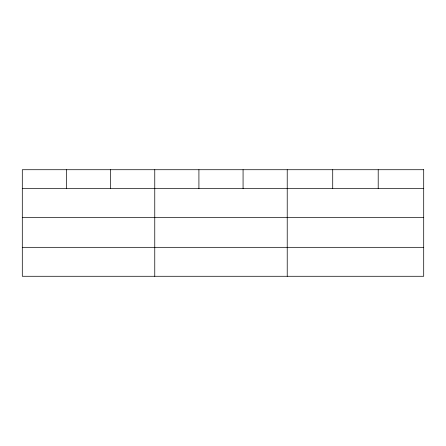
<?xml version="1.0" encoding="UTF-8"?>
<svg xmlns="http://www.w3.org/2000/svg" width="446" height="446" viewBox="0 0 446 446"><rect width="100%" height="100%" fill="white"/><g stroke="black" fill="none" stroke-linecap="round" stroke-linejoin="round"><path stroke-width="0.67" d="M22.3 188.552L423.7 188.552M22.3 217.503L423.7 217.503M22.3 247.329L423.7 247.329M378.208 169.72L378.208 188.552M332.716 169.72L332.716 188.552M287.224 169.72L287.224 276.28M243.07 169.72L243.07 188.552M198.916 169.72L198.916 188.552M154.762 169.72L154.762 276.28M110.608 169.72L110.608 188.552M66.454 169.72L66.454 188.552M423.7 169.72L22.3 169.72L22.3 276.28L423.7 276.28L423.7 169.72"/></g></svg>
